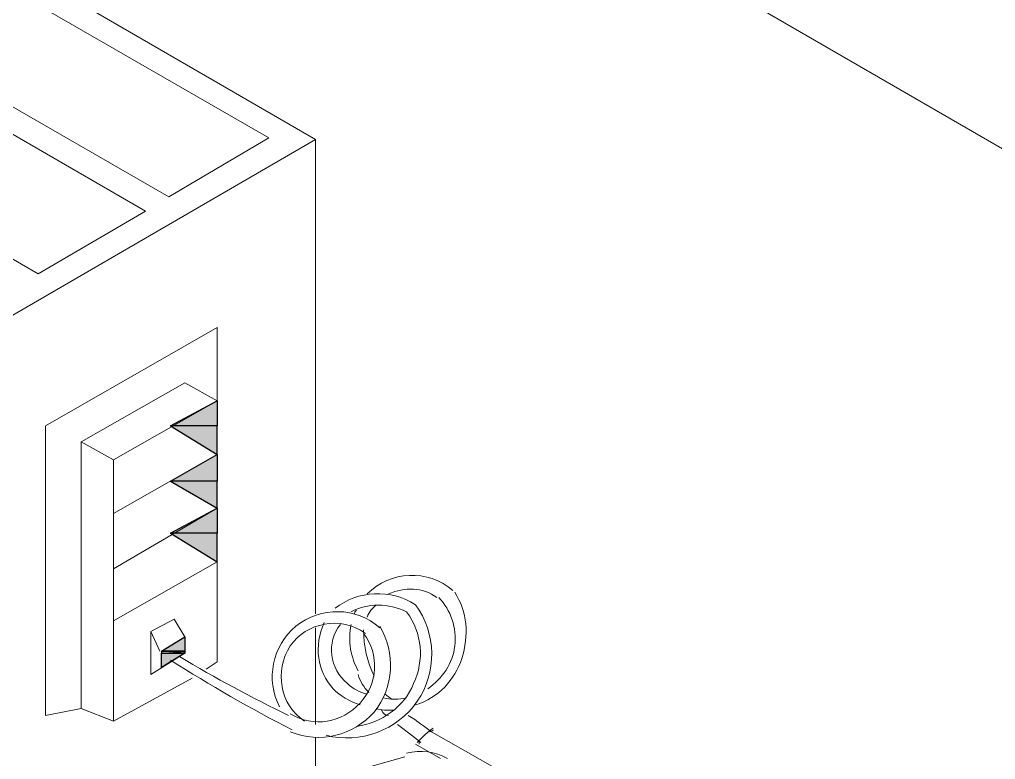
# Model space of a CAD drawing. Header units: millimetres. Extents: x 821 to 906, y 83 to 185.
# Drawn here: x 897.481 to 898.151, y 88.77 to 89.277 of the extents above; entities that cross this region are included whole.
import ezdxf

# ---------------------------------------------------------------- set-up
doc = ezdxf.new("R2010")
doc.units = ezdxf.units.MM
doc.layers.add('C.EMPOTRADO EN PARED Y TECHO', color=210, linetype='Continuous', lineweight=40)

# ---------------------------------------------------------------- blocks, each defined once
blk = doc.blocks.new('htrhfdhdfhfd')
at = {"true_color": 0x000007}
h = blk.add_hatch(color=7, dxfattribs=at)
h.paths.add_polyline_path([(463.85435, 126.40186), (463.85435, 126.37866), (463.81125, 126.37866)])
h.paths.add_polyline_path([(463.85435, 126.37866), (463.81125, 126.37866), (463.85435, 126.35214)])
h = blk.add_hatch(color=7, dxfattribs=at)
h.paths.add_polyline_path([(463.85435, 126.35214), (463.85435, 126.32728), (463.81125, 126.32728)])
h.paths.add_polyline_path([(463.85435, 126.32728), (463.81125, 126.32728), (463.85435, 126.30241)])
h = blk.add_hatch(color=7, dxfattribs=at)
h.paths.add_polyline_path([(463.85435, 126.30241), (463.85435, 126.27921), (463.81125, 126.27921)])
h.paths.add_polyline_path([(463.85435, 126.27921), (463.81125, 126.27921), (463.85435, 126.25269)])
for points in [[(463.82451, 126.18308), (463.82451, 126.16982), (463.80297, 126.16982)], [(463.80297, 126.16982), (463.82451, 126.16982), (463.82451, 126.16816)]]:
    blk.add_hatch(color=7, dxfattribs=at).paths.add_polyline_path(points)
h = blk.add_hatch(color=7, dxfattribs=at)
h.paths.add_polyline_path([(463.80297, 126.16982), (463.80297, 126.16816), (463.82451, 126.16816)])
h.paths.add_polyline_path([(463.80297, 126.16816), (463.82451, 126.16816), (463.80297, 126.1549)])
at = {"color": 7, "linetype": 'Continuous', "lineweight": 5, "true_color": 0x000007}
for points in [[(467.08473, 125.19026), (462.66263, 127.7444), (464.35656, 126.7665)], [(463.94551, 126.20462), (463.94551, 126.64385), (462.98915, 127.19744)], [(462.98915, 127.17092), (462.89468, 127.11788), (463.80959, 126.59081)], [(462.98915, 127.17092), (463.90241, 126.64551), (463.90241, 126.64551)], [(462.87479, 127.10628), (463.78805, 126.57755), (463.78805, 126.57755)], [(462.777, 127.04827), (463.6886, 126.51954), (463.6886, 126.51954)], [(463.94551, 126.64385), (463.5991, 126.4433), (463.5991, 126.4433)], [(463.90241, 126.64551), (463.80959, 126.59081), (463.80959, 126.59081)], [(463.78805, 126.57755), (463.6886, 126.51954), (463.6886, 126.51954)], [(463.69523, 126.37866), (463.85435, 126.46982), (463.85435, 126.15987)], [(463.82451, 126.41844), (463.72838, 126.36374), (463.72838, 126.11678)], [(463.82451, 126.41844), (463.85435, 126.40186), (463.85435, 126.40186)], [(463.75821, 126.34716), (463.85435, 126.40186), (463.85435, 126.40186)], [(463.69523, 126.37866), (463.69523, 126.11015), (463.72838, 126.11678)], [(463.85435, 126.35214), (463.81125, 126.37866), (463.81125, 126.37866)], [(463.72838, 126.36374), (463.75821, 126.34716), (463.75821, 126.10518)], [(463.75821, 126.29744), (463.85435, 126.35214), (463.85435, 126.35214)], [(463.85435, 126.30241), (463.81125, 126.32728), (463.81125, 126.32728)], [(463.75821, 126.24606), (463.85435, 126.30241), (463.85435, 126.30241)], [(463.85435, 126.25269), (463.81125, 126.27921), (463.81125, 126.27921)], [(463.75821, 126.19799), (463.85435, 126.25269), (463.85435, 126.25269)], [(463.79302, 126.18805), (463.81457, 126.19965), (463.81457, 126.19965)], [(463.81457, 126.19965), (463.82451, 126.18308), (463.82451, 126.18308)], [(463.94551, 126.10186), (463.94551, 126.19136), (463.94551, 126.19136)], [(463.79302, 126.18805), (463.79302, 126.14827), (463.79302, 126.14827)], [(463.79302, 126.18805), (463.80131, 126.16982), (463.80131, 126.16982)], [(463.80297, 126.1549), (463.80297, 126.16982), (463.82451, 126.18308), (463.82451, 126.16816)], [(463.79302, 126.14827), (463.82451, 126.16816), (463.82451, 126.16816)], [(463.85435, 126.15987), (463.8444, 126.15324), (463.8444, 126.15324)], [(463.83114, 126.14495), (463.75821, 126.10518), (463.72838, 126.11678)], [(463.94551, 126.04219), (463.94551, 126.09026), (463.94551, 126.09026)], [(463.95877, 126.05214), (464.02838, 126.07203), (464.02838, 126.07203)]]:
    blk.add_lwpolyline(points, dxfattribs=at)
at = {"color": 7, "linetype": 'Continuous', "lineweight": -2, "true_color": 0x000007}
for points in [[(463.85435, 126.40186), (463.85435, 126.37866), (463.81125, 126.37866)], [(463.85435, 126.37866), (463.81125, 126.37866), (463.85435, 126.35214)], [(463.85435, 126.35214), (463.85435, 126.32728), (463.81125, 126.32728)], [(463.85435, 126.32728), (463.81125, 126.32728), (463.85435, 126.30241)], [(463.85435, 126.30241), (463.85435, 126.27921), (463.81125, 126.27921)], [(463.85435, 126.27921), (463.81125, 126.27921), (463.85435, 126.25269)], [(463.82451, 126.18308), (463.82451, 126.16982), (463.80297, 126.16982)], [(463.80297, 126.16982), (463.80297, 126.16816), (463.82451, 126.16816)], [(463.80297, 126.16982), (463.82451, 126.16982), (463.82451, 126.16816)], [(463.80297, 126.16816), (463.82451, 126.16816), (463.80297, 126.1549)]]:
    blk.add_lwpolyline(points, close=True, dxfattribs=at)
at = {"color": 7, "linetype": 'Continuous', "lineweight": 9, "true_color": 0x000007}
for points in [[(464.33335, 125.93611), (464.05324, 126.09523), (464.05324, 126.09523)], [(464.06153, 126.07037), (464.03832, 126.08363), (464.03832, 126.08363)]]:
    blk.add_lwpolyline(points, dxfattribs=at)
at = {"color": 7, "linetype": 'Continuous', "lineweight": 5, "true_color": 0x000007}
for points in [[(464.07313, 126.22617), (464.04993, 126.24606), (464.01512, 126.2444), (463.99357, 126.22286)], [(464.03832, 126.21291), (464.01512, 126.22783), (463.98529, 126.22617), (463.96374, 126.2096)], [(464.05821, 126.21954), (464.04495, 126.22948), (464.02838, 126.22948), (464.01346, 126.22286)], [(464.03004, 126.20628), (464.01346, 126.21457), (463.99357, 126.21457), (463.97866, 126.20628)], [(463.98363, 126.20794), (463.98197, 126.20628), (463.98197, 126.20628), (463.98197, 126.20462)], [(464.00186, 126.21291), (463.99855, 126.2096), (463.99523, 126.20628), (463.99357, 126.20131)], [(463.95379, 126.19634), (463.94385, 126.17479), (463.94716, 126.15158), (463.96208, 126.13501)], [(463.96871, 126.19468), (463.95545, 126.1781), (463.95877, 126.15324), (463.97534, 126.13998)], [(463.97866, 126.19468), (463.97534, 126.17976), (463.97866, 126.16319), (463.98529, 126.15158)], [(463.99026, 126.18971), (463.99026, 126.17479), (463.99357, 126.15987), (464.0002, 126.14661)], [(463.81954, 126.16484), (463.85269, 126.14495), (463.8875, 126.12672), (463.92064, 126.11015)], [(463.81125, 126.16153), (463.84772, 126.13832), (463.88584, 126.11678), (463.92396, 126.09689)], [(463.98529, 126.14827), (463.98694, 126.14164), (463.99026, 126.13667), (463.99523, 126.13169)], [(463.97534, 126.13998), (463.98031, 126.13501), (463.98694, 126.13169), (463.99357, 126.13004)], [(463.96208, 126.13501), (463.96871, 126.12838), (463.977, 126.12341), (463.98694, 126.12009)], [(464.00849, 126.12672), (464.01512, 126.12507), (464.02341, 126.12507), (464.03004, 126.12672)], [(464.01015, 126.13004), (464.0118, 126.12838), (464.01512, 126.12672), (464.01678, 126.12507)], [(464.00186, 126.11678), (464.00683, 126.11512), (464.0118, 126.11512), (464.01843, 126.11512)], [(464.00683, 126.11512), (464.00849, 126.11181), (464.01015, 126.11015), (464.01346, 126.11015)], [(464.03169, 126.11015), (464.03998, 126.10518), (464.04661, 126.1002), (464.05324, 126.09523)], [(464.02175, 126.10186), (464.02838, 126.09689), (464.03501, 126.09192), (464.0433, 126.08529)], [(464.06816, 126.07037), (464.05656, 126.077), (464.0433, 126.07866), (464.03004, 126.07534)]]:
    blk.add_open_spline(points, degree=3, dxfattribs=at)
for points in [[(464.03832, 126.12009), (464.05987, 126.12672), (464.07479, 126.1433), (464.08142, 126.16319), (464.08142, 126.16319), (464.08805, 126.18473), (464.08639, 126.20628), (464.07479, 126.22451)], [(464.04993, 126.13501), (464.06319, 126.14495), (464.07313, 126.15821), (464.07479, 126.17479), (464.07479, 126.17479), (464.07645, 126.19136), (464.07147, 126.20794), (464.05987, 126.21954)], [(464.00517, 126.19136), (463.98363, 126.21125), (463.95048, 126.21125), (463.92727, 126.19302), (463.92727, 126.19302), (463.90573, 126.17479), (463.8991, 126.1433), (463.91236, 126.11844)], [(463.95545, 126.09192), (463.98694, 126.08363), (464.02175, 126.09689), (464.03998, 126.12341), (464.03998, 126.12341), (464.05821, 126.14993), (464.05821, 126.18639), (464.03832, 126.21291)], [(463.99192, 126.18639), (463.96871, 126.20297), (463.93722, 126.19634), (463.9223, 126.17479), (463.9223, 126.17479), (463.90738, 126.15158), (463.91236, 126.12009), (463.93556, 126.10518)], [(463.98363, 126.1002), (464.00683, 126.10352), (464.02838, 126.11844), (464.03667, 126.13998), (464.03667, 126.13998), (464.04661, 126.16153), (464.04495, 126.18639), (464.03004, 126.20628)], [(463.9223, 126.09523), (463.95048, 126.08363), (463.98031, 126.09192), (464.0002, 126.11346), (464.0002, 126.11346), (464.01843, 126.13667), (464.02009, 126.16816), (464.00517, 126.19302)], [(463.9223, 126.11181), (463.94385, 126.09855), (463.97037, 126.10352), (463.98694, 126.12175), (463.98694, 126.12175), (464.00352, 126.13998), (464.00517, 126.1665), (463.99026, 126.18639)]]:
    blk.add_open_spline(points, degree=3, knots=[0, 0, 0, 0, 0.125, 0.125, 0.125, 0.125001, 1, 1, 1, 1], dxfattribs=at)
at = {"color": 7, "linetype": 'Continuous', "lineweight": 9, "true_color": 0x000007}
for points in [[(464.0549, 126.09855), (464.04993, 126.09523), (464.04495, 126.09026), (464.03998, 126.08529)], [(464.0549, 126.09689), (464.0549, 126.09689), (464.05324, 126.09523), (464.05158, 126.09523)], [(464.04164, 126.08694), (464.04164, 126.08529), (464.04164, 126.08529), (464.04164, 126.08363)]]:
    blk.add_open_spline(points, degree=3, dxfattribs=at)

msp = doc.modelspace()

# ---------------------------------------------------------------- block references
at = {"layer": 'C.EMPOTRADO EN PARED Y TECHO', "lineweight": 25, "xscale": 0.7403935568954524, "yscale": 0.7403935568954524, "zscale": 0.7403935568954524}
msp.add_blockref('htrhfdhdfhfd', (554.18148, -4.57126), dxfattribs=at)

doc.saveas('drawing.dxf')
